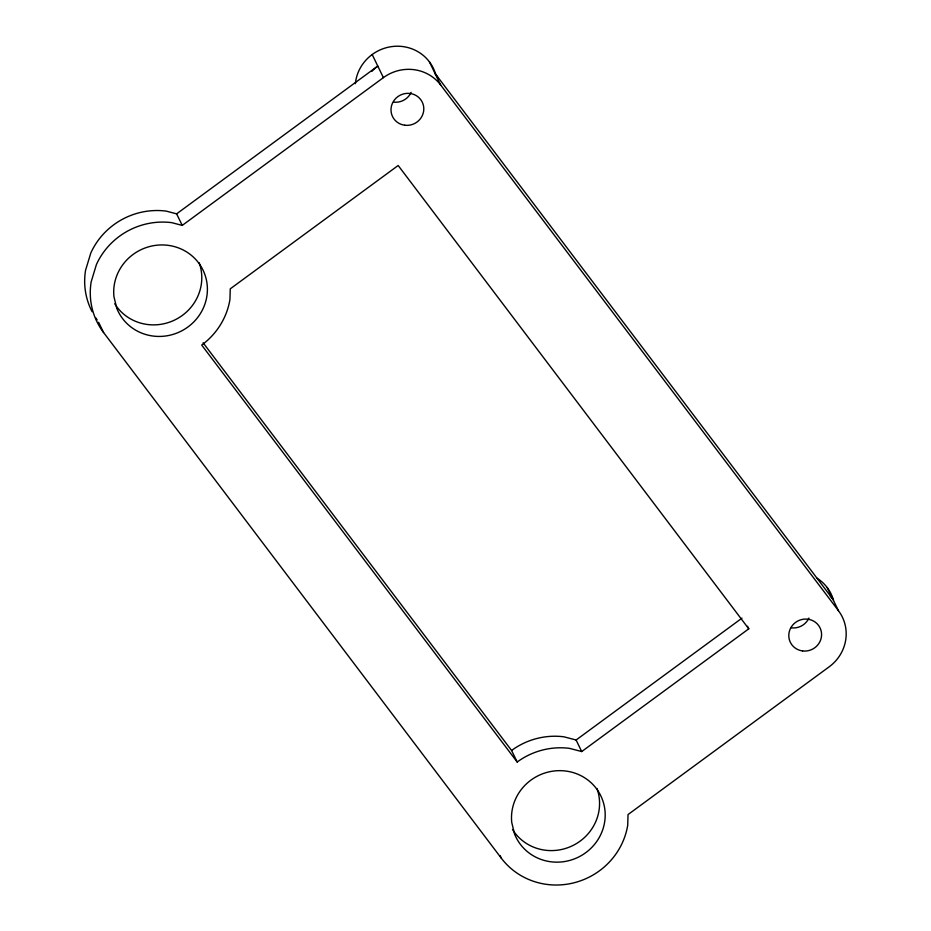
<?xml version="1.0" encoding="UTF-8"?>
<svg xmlns="http://www.w3.org/2000/svg" width="931" height="931" viewBox="0 0 931 931"><rect width="100%" height="100%" fill="white"/><g stroke="black" fill="none" stroke-linecap="round" stroke-linejoin="round"><path stroke-width="1.4" d="M92.111 311.71A70.779 68.103 -25.9 0 1 85.559 270.269L90.819 252.964A70.779 68.103 -25.9 0 1 166.125 211.093L176.622 213.851L377.788 66.078A41.29 39.73 -25.9 0 0 371.76 71.454M103.585 332.542A70.779 68.103 -25.9 0 1 91.168 281.825L96.428 264.52A70.779 68.103 -25.9 0 1 171.735 222.649L182.243 225.407L383.397 77.634A41.29 39.73 -25.9 0 1 440.631 84.942L838.424 610.655A41.29 39.73 -25.9 0 1 829.195 666.794L628.029 814.567L627.715 825.273A70.779 68.103 -25.9 0 1 574.555 882.658A70.779 68.103 -25.9 0 1 501.367 858.254L103.585 332.542L98.593 322.266M203.098 342.783L511.573 750.467A70.779 68.103 -25.9 0 1 563.907 736.805L576.103 740.005L741.995 618.137M748.768 628.832L398.177 165.497L230.248 288.854L229.934 299.561A70.779 68.103 -25.9 0 1 201.701 345.075L517.182 762.024A70.779 68.103 -25.9 0 1 569.516 748.361L581.712 751.561L748.768 628.832L747.523 626.272M827.193 587.542L838.424 610.655M429.412 61.83L440.631 84.942M372.179 54.522L383.397 77.634M576.103 740.005L581.712 751.561M511.573 750.467L517.182 762.024M500.122 855.682L501.367 858.254M176.622 213.851L182.243 225.407M816.615 577.942A41.29 39.73 -25.9 0 1 833.524 600.274M830.301 596.108A41.29 39.73 -25.9 0 1 832.803 599.098L435.021 73.386A41.29 39.73 -25.9 0 1 437.873 77.739M808.923 618.056A16.514 15.885 -25.9 0 1 791.362 627.831M355.374 83.674A41.29 39.73 -25.9 0 1 392.673 46.48A41.29 39.73 -25.9 0 1 435.731 74.561M411.141 92.355A16.514 15.885 -25.9 0 1 393.569 102.119M97.161 319.892A70.779 68.103 -25.9 0 1 95.602 317.646M199.187 262.798A47.178 45.398 -25.9 0 1 174.76 319.985A47.178 45.398 -25.9 0 1 114.722 303.774M596.969 788.51A47.178 45.398 -25.9 0 1 572.542 845.697A47.178 45.398 -25.9 0 1 512.504 829.486M514.552 833.967L511.736 822.434A47.178 45.398 -25.9 0 1 573.717 772.753A47.178 45.398 -25.9 0 1 591.953 847.268A47.178 45.398 -25.9 0 1 514.552 833.967M116.771 308.254L113.943 296.721A47.178 45.398 -25.9 0 1 175.924 247.041A47.178 45.398 -25.9 0 1 194.16 321.556A47.178 45.398 -25.9 0 1 116.771 308.254M404.787 125.231A16.514 15.885 -25.9 0 0 422.732 103.213A16.514 15.885 -25.9 0 0 394.686 99.629A16.514 15.885 -25.9 0 0 404.787 125.231M802.58 650.944A16.514 15.885 -25.9 0 0 820.514 628.925A16.514 15.885 -25.9 0 0 792.479 625.341A16.514 15.885 -25.9 0 0 802.58 650.944"/></g></svg>
